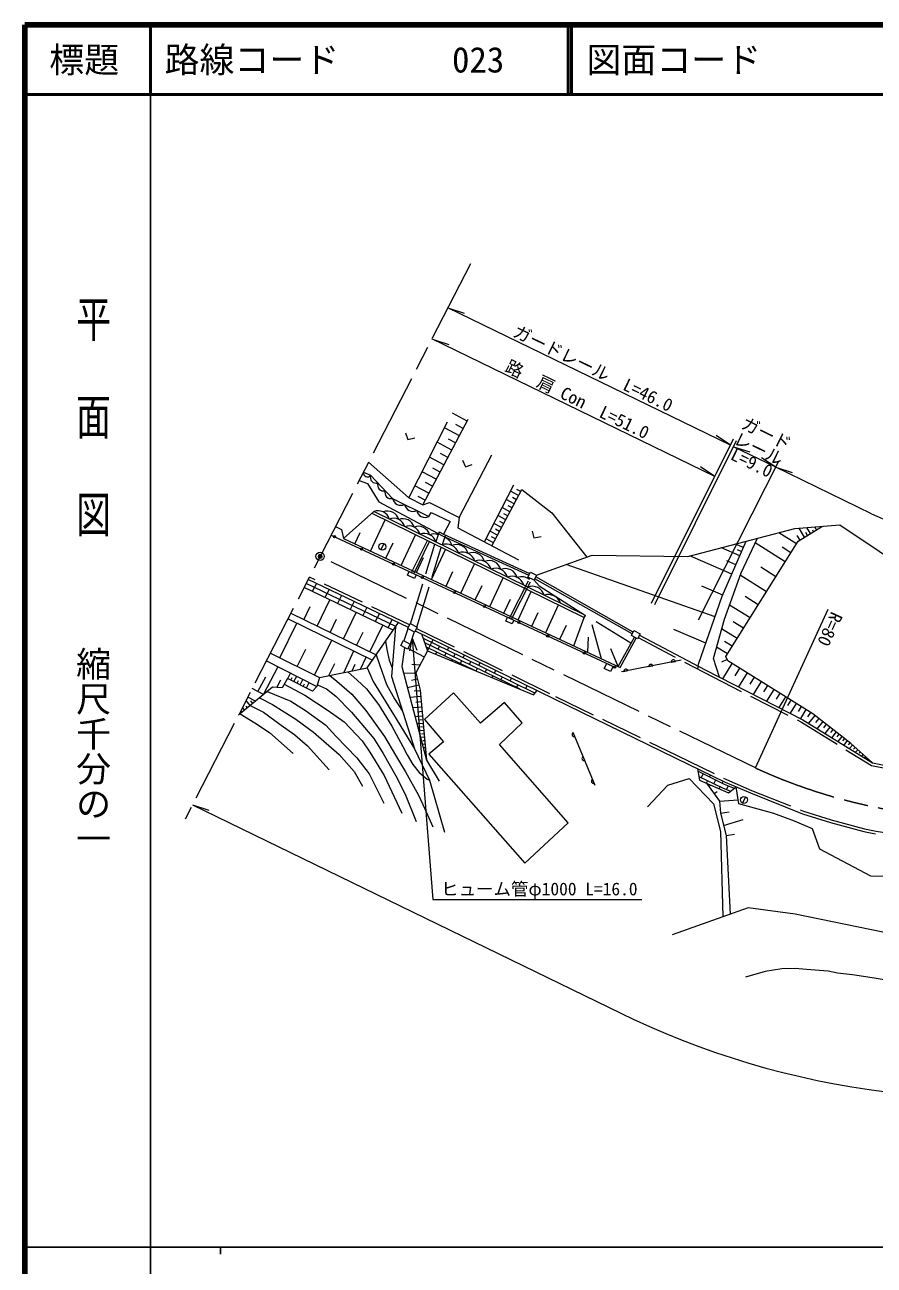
# Model space of a CAD drawing. Units: millimetres, scale not verified. Extents: x 40000 to 680000, y 20000 to 380000.
# Drawn here: x 40000 to 161561, y 202409 to 380000 of the extents above; entities that cross this region are included whole.
import ezdxf
from ezdxf.enums import TextEntityAlignment as Align

# ---------------------------------------------------------------- set-up
doc = ezdxf.new("R2010")
doc.units = ezdxf.units.MM
doc.header["$LTSCALE"] = 1000
doc.header["$PDMODE"] = 32
doc.header["$PDSIZE"] = 500
doc.linetypes.add('CHAIN', pattern=[18.5, 12, -1.5, 3.5, -1.5])
doc.linetypes.add('DASHED', pattern=[7.5, 6, -1.5])
for name, color, linetype, lineweight in [('M-BGD', 7, 'Continuous', 13), ('M-BMK', 2, 'CHAIN', 13), ('M-BMK-SRVR', 3, 'Continuous', 13), ('M-STR-HTXT', 7, 'Continuous', 13), ('M-TTL', 2, 'Continuous', 140), ('M-TTL-BAND', 7, 'Continuous', 25), ('M-TTL-LINE', 7, 'Continuous', 50)]:
    doc.layers.add(name, color=color, linetype=linetype, lineweight=lineweight)
doc.layers.add('M-OTRS', color=6, linetype='Continuous')
doc.layers.add('M-TTL-TXT', color=7, linetype='Continuous')
doc.styles.add('@ＭＳ ゴシック', font='')
doc.styles.add('ＭＳ ゴシック', font='')
doc.styles.get('@ＭＳ ゴシック').set_extended_font_data('@MS Gothic')
doc.styles.get('ＭＳ ゴシック').set_extended_font_data('MS Gothic')

msp = doc.modelspace()

# ---------------------------------------------------------------- hatches: boundary and pattern name
at = {"layer": 'M-BGD'}
for points in [[(84467, 306650, -0.41421), (84268, 306578, -0.41421), (84195, 306777, -1)], [(88316, 304856, -0.41421), (88117, 304783, -0.41421), (88044, 304983, -1)], [(92895, 302721, -0.41421), (92695, 302649, -0.41421), (92623, 302848, -1)], [(97019, 300798, -0.41421), (96820, 300726, -0.41421), (96748, 300925, -1)], [(101622, 298653, -0.41421), (101423, 298580, -0.41421), (101350, 298779, -1)], [(105919, 296649, -0.41421), (105720, 296577, -0.41421), (105647, 296776, -1)], [(110842, 294354, -0.41421), (110643, 294282, -0.41421), (110571, 294481, -1)], [(114970, 292430, -0.41421), (114771, 292357, -0.41421), (114698, 292557, -1)], [(120214, 289985, -0.41421), (120015, 289913, -0.41421), (119942, 290112, -1)], [(124560, 287959, -0.41421), (124361, 287887, -0.41421), (124288, 288086, -1)]]:
    msp.add_hatch(color=256, dxfattribs=at).paths.add_polyline_path(points)

# ---------------------------------------------------------------- linework, layer by layer
for p, q in [((96942, 311276), (103449, 323519)), ((103315, 323268), (101212, 324386)), ((94980, 312275), (100481, 323154)), ((102197, 321164), (100137, 322260)), ((102756, 322216), (101704, 322775)), ((101102, 319104), (98999, 320222)), ((101650, 320134), (100619, 320682)), ((99984, 317000), (97923, 318095)), ((100543, 318052), (99491, 318611)), ((102144, 309469), (106859, 318423)), ((99437, 315970), (98406, 316517)), ((98889, 314939), (96870, 316012)), ((98353, 313930), (97343, 314466)), ((97816, 312920), (95838, 313972)), ((105778, 305976), (109976, 314137)), ((110673, 312590), (109503, 313217)), ((110987, 313175), (110402, 313489)), ((97291, 311932), (96302, 312457)), ((109430, 310269), (108298, 310875)), ((110046, 311420), (108896, 312036)), ((109738, 310845), (109163, 311153)), ((110360, 312005), (109775, 312318)), ((89487, 304643), (91578, 309132)), ((108824, 309137), (107711, 309734)), ((109127, 309703), (108561, 310006)), ((87242, 305688), (88004, 307324)), ((107641, 306930), (106565, 307507)), ((108228, 308024), (107133, 308611)), ((107934, 307477), (107387, 307770)), ((108526, 308581), (107969, 308879)), ((150444, 305677), (147894, 307277)), ((151603, 306624), (150802, 307927)), ((152036, 306889), (151770, 307322)), ((152468, 307155), (151936, 308020)), ((152894, 307417), (152761, 307633)), ((153320, 307679), (153054, 308111)), ((83831, 306947), (124424, 288023)), ((91397, 305728), (90947, 304835)), ((91686, 303619), (92709, 305817)), ((93884, 302595), (95932, 306992)), ((107065, 305854), (106006, 306421)), ((107353, 306392), (106815, 306680)), ((142859, 305149), (141694, 305657)), ((148845, 303127), (144542, 305826)), ((150952, 306223), (150551, 306874)), ((96037, 301592), (97040, 303746)), ((98190, 300590), (100196, 304896)), ((141198, 301338), (135189, 303957)), ((142351, 303984), (139705, 305137)), ((142605, 304566), (142022, 304820)), ((149644, 304402), (148369, 305202)), ((102408, 298625), (104372, 302843)), ((138794, 295245), (117472, 302707)), ((141774, 302661), (140451, 303237)), ((147495, 300976), (145344, 302326)), ((94892, 293731), (80556, 300571)), ((100299, 299607), (101281, 301716)), ((106539, 296702), (108463, 300832)), ((126931, 292784), (112998, 300692)), ((127069, 293050), (113137, 300959)), ((146146, 298825), (142393, 301179)), ((92724, 293325), (79961, 299414)), ((93097, 293867), (80258, 299992)), ((81729, 300011), (81135, 298854)), ((83535, 299149), (82941, 297992)), ((104473, 297664), (105435, 299729)), ((110585, 294818), (112469, 298863)), ((139888, 298333), (136884, 299643)), ((79953, 294827), (80863, 296697)), ((81823, 293916), (83644, 297657)), ((85341, 298288), (84747, 297131)), ((87147, 297426), (86553, 296269)), ((108562, 295760), (109504, 297782)), ((114547, 292972), (116392, 296935)), ((143792, 295073), (140847, 296920)), ((144969, 296949), (143093, 298126)), ((77671, 294955), (89769, 289031)), ((78075, 295741), (90293, 289792)), ((83708, 292999), (84626, 294884)), ((85593, 292081), (87429, 295851)), ((88953, 296565), (88359, 295408)), ((90759, 295703), (90165, 294546)), ((92565, 294842), (91970, 293685)), ((112566, 293895), (113488, 295876)), ((118593, 291088), (120068, 295128)), ((76487, 289378), (78953, 294327)), ((87494, 291155), (88419, 293056)), ((89394, 290230), (91245, 294031)), ((116570, 292030), (117512, 294053)), ((122555, 289243), (121211, 294093)), ((126754, 291468), (121757, 294543)), ((137479, 291489), (132886, 293422)), ((141945, 292128), (139733, 293515)), ((142868, 293600), (141396, 294524)), ((81471, 286895), (83954, 291879)), ((97652, 290366), (98437, 291974)), ((120574, 290165), (120664, 292345)), ((124925, 288139), (127235, 292344)), ((141251, 291022), (140145, 291716)), ((78979, 288136), (80220, 290628)), ((85634, 287243), (87079, 290348)), ((88028, 287727), (88856, 289478)), ((97182, 289483), (94847, 290727)), ((98809, 289886), (98968, 290213)), ((99166, 290617), (99363, 291022)), ((100092, 289665), (100289, 290069)), ((100486, 290474), (100684, 290878)), ((101413, 289522), (101610, 289926)), ((102733, 289378), (102931, 289783)), ((124912, 288145), (123862, 290665)), ((140558, 289916), (139009, 290888)), ((74176, 284110), (76246, 288108)), ((74591, 288961), (81791, 285250)), ((83519, 286816), (84361, 288570)), ((86831, 287485), (87283, 288447)), ((96560, 288316), (95381, 288419)), ((101123, 288927), (101216, 289117)), ((102339, 288569), (102536, 288973)), ((103437, 287968), (103461, 288018)), ((103658, 288423), (103856, 288827)), ((104053, 289232), (104054, 289235)), ((104594, 287489), (104780, 287872)), ((104978, 288276), (105175, 288681)), ((105903, 287321), (106100, 287726)), ((106297, 288130), (106301, 288139)), ((133934, 289018), (125374, 287351)), ((129284, 288113), (129899, 288232)), ((132502, 288739), (133116, 288859)), ((140527, 289110), (139692, 288739)), ((141210, 288546), (139861, 286373)), ((142297, 287871), (141622, 286785)), ((73337, 284541), (74501, 286623)), ((76065, 285106), (76631, 286222)), ((77623, 286410), (78021, 287193)), ((78068, 286184), (78266, 286573)), ((78514, 285957), (78910, 286735)), ((78960, 285731), (79156, 286117)), ((79406, 285504), (79799, 286277)), ((95997, 287141), (94210, 287195)), ((96195, 286306), (95360, 286109)), ((106907, 286530), (107025, 286771)), ((107222, 287175), (107419, 287580)), ((108147, 286220), (108344, 286625)), ((109466, 286074), (109664, 286478)), ((125707, 287416), (126321, 287536)), ((143383, 287196), (142146, 285205)), ((144379, 286578), (143760, 285582)), ((145374, 285959), (144241, 284134)), ((74176, 284110), (72533, 284954)), ((79852, 285278), (80047, 285662)), ((80297, 285051), (80687, 285819)), ((96393, 285472), (94763, 285086)), ((96574, 284655), (95741, 284579)), ((109221, 285571), (109269, 285669)), ((110391, 285119), (110589, 285523)), ((111711, 284973), (111919, 285399)), ((146287, 285392), (145720, 284480)), ((147199, 284826), (146160, 283153)), ((148036, 284306), (147516, 283470)), ((72245, 282530), (71657, 283249)), ((71858, 282214), (71664, 282451)), ((73019, 283163), (71907, 283735)), ((72632, 282847), (72338, 283206)), ((96651, 283822), (95131, 283682)), ((96720, 283062), (95961, 282992)), ((148871, 283786), (147915, 282256)), ((149636, 283307), (149158, 282543)), ((150401, 282829), (149527, 281432)), ((151100, 282392), (150663, 281693)), ((71084, 281580), (71012, 281669)), ((71471, 281897), (71159, 282279)), ((96790, 282302), (95524, 282186)), ((96906, 281036), (95851, 280939)), ((96848, 281669), (96215, 281611)), ((151798, 281955), (151000, 280679)), ((152436, 281556), (152037, 280918)), ((153055, 281129), (152170, 279993)), ((153623, 280687), (153181, 280118)), ((97003, 279981), (96123, 279900)), ((97094, 278985), (96380, 278919)), ((96955, 280508), (96427, 280460)), ((97049, 279483), (96609, 279442)), ((154192, 280244), (153403, 279232)), ((154698, 279850), (154304, 279344)), ((155204, 279456), (154502, 278554)), ((155655, 279105), (155304, 278653)), ((97186, 277989), (96638, 277939)), ((97140, 278487), (96783, 278454)), ((97231, 277491), (96957, 277466)), ((118442, 278743), (121576, 271150)), ((118709, 278098), (118470, 278676)), ((156106, 278753), (155480, 277949)), ((156508, 278440), (156195, 278038)), ((156910, 278127), (156353, 277411)), ((157305, 277820), (157026, 277462)), ((157699, 277513), (157208, 276883)), ((158094, 277206), (157848, 276891)), ((97277, 276993), (96895, 276958)), ((97323, 276495), (97132, 276478)), ((97368, 275997), (97152, 275977)), ((97414, 275499), (97306, 275489)), ((158475, 276883), (158026, 276378)), ((158848, 276550), (158624, 276298)), ((159222, 276218), (158890, 275845)), ((159595, 275885), (159429, 275699)), ((159969, 275553), (159754, 275312)), ((120128, 274657), (119890, 275236)), ((160342, 275220), (160235, 275100)), ((160716, 274888), (160618, 274778)), ((161089, 274555), (161040, 274501)), ((121480, 271380), (121242, 271959)), ((136834, 272225), (137097, 272764)), ((137560, 271433), (137732, 271786)), ((137996, 272325), (138128, 272594)), ((138631, 271346), (138894, 271885)), ((139793, 271446), (139924, 271716)), ((137879, 270995), (138133, 271179)), ((138661, 269920), (139070, 270217)), ((139389, 270621), (139529, 270907)), ((140442, 270497), (140705, 271037)), ((139432, 268841), (142083, 269028)), ((143148, 269467), (142698, 268574)), ((139553, 267132), (140808, 267320)), ((140007, 265366), (142795, 266234)), ((140371, 263949), (141546, 264144))]:
    msp.add_line(p, q, dxfattribs=at)
at = {"layer": 'M-BGD', "linetype": 'DASHED'}
for p, q in [((85597, 306454), (89956, 310320)), ((99301, 307421), (98803, 305971)), ((95206, 294244), (98699, 305632)), ((95363, 301575), (97618, 306163)), ((95686, 301416), (97941, 306004)), ((100200, 306960), (99708, 305526)), ((96108, 293775), (99608, 305185)), ((95077, 294086), (80733, 300929)), ((109391, 295031), (112306, 300770)), ((109663, 294904), (112572, 300632)), ((94840, 293533), (94244, 291807)), ((95737, 293067), (95141, 291340))]:
    msp.add_line(p, q, dxfattribs=at)
at = {"layer": 'M-BGD'}
for points in [[(94486, 321567), (94839, 320604), (95824, 320889)], [(89190, 317378), (94911, 312310), (96942, 311276), (97930, 311616), (102144, 309469), (101951, 307988), (110664, 303407)], [(102655, 317653), (103067, 316713), (104032, 317060)], [(87848, 314765), (89031, 314318), (90654, 311714), (99801, 306813), (112126, 301183)], [(88450, 315938), (89482, 315497), (92615, 312193), (97820, 309604), (98177, 310175), (100871, 308870), (99934, 307081)], [(106833, 305421), (111145, 313472), (115432, 310118), (120433, 303778)], [(89673, 310069), (120068, 295128), (120222, 295442), (89956, 310320)], [(84452, 308155), (85306, 307729), (85597, 306454), (125189, 287997), (127501, 292206)], [(99301, 307421), (99934, 307081), (112251, 301456)], [(112611, 307523), (112869, 306531), (113878, 306720)], [(113252, 301180), (121183, 304049), (134869, 303873), (150185, 307876), (156666, 308408), (167884, 300861), (172218, 296022), (172709, 290817), (180087, 283086), (182360, 278906), (184133, 274213), (180876, 273886), (175526, 273665), (170830, 273606), (168773, 273140)], [(161337, 274335), (158238, 277093), (152794, 281333), (148579, 283968), (140612, 288918), (140330, 289554), (150682, 306057), (154171, 308203)], [(127980, 292633), (137364, 287650), (151339, 280505), (161337, 274335), (164682, 273673), (168956, 273116), (171978, 272782), (178172, 272584), (184497, 272706), (191252, 273339), (197661, 274396), (205613, 275896), (214809, 278049), (227100, 280973), (239330, 284261), (269235, 292598), (289671, 298361), (305256, 302748), (312077, 304614), (317289, 306094), (320814, 306827), (320895, 306436)], [(136314, 287754), (136412, 288439), (139820, 298176), (143258, 306066)], [(139427, 286595), (138557, 289248), (140120, 294917), (142531, 301558), (144851, 306482)], [(112883, 300471), (113617, 299674), (120222, 295442)], [(75148, 290045), (82173, 286545), (89008, 287924), (93471, 294409)], [(93050, 293798), (92471, 286704), (95775, 276326)], [(95870, 293226), (102776, 289858), (115762, 283486), (133080, 275062), (140238, 271562), (143839, 270025), (151292, 267050), (155301, 265803), (160087, 264507), (161766, 264169)], [(91638, 291746), (91796, 290577), (92148, 289047), (92572, 287936)], [(96779, 292782), (97652, 290366), (112811, 284083), (113324, 284682)], [(96999, 292175), (102578, 289454), (113022, 284329)], [(97218, 291567), (102380, 289050), (110826, 284906)], [(90293, 289792), (90781, 288409), (91764, 285564), (92902, 283474), (94059, 281716)], [(94322, 290861), (93969, 288117), (97487, 274698)], [(97652, 290366), (95978, 287224), (96567, 284734), (97487, 274698), (99278, 271708)], [(97438, 290959), (102182, 288646), (104249, 287631)], [(89008, 287924), (89850, 285981), (92780, 281261), (95775, 276326), (97911, 271875), (100086, 264408)], [(82173, 286545), (81791, 285250), (81189, 284598), (77615, 286414), (76821, 285055), (75445, 285149), (70593, 281178)], [(83672, 286847), (84675, 286003), (86809, 284188), (88786, 281823), (91498, 278085), (93066, 275436), (94490, 273038), (96357, 269701), (97248, 267746), (98390, 265166)], [(86218, 287361), (87542, 286177), (88886, 284933), (90626, 282689), (92547, 279560), (94096, 276661), (94710, 275475), (95541, 274078), (96451, 272972), (97574, 271980), (97911, 271875)], [(74702, 284541), (78064, 283165), (80155, 281809), (83071, 279712), (84532, 278174), (87506, 275071), (89261, 272742), (91379, 268552)], [(77132, 285587), (80057, 284035), (83399, 281833), (85697, 280200), (88290, 277492), (89391, 275875), (91446, 272514), (93939, 267118)], [(81872, 285525), (83167, 284944), (84521, 283862), (86741, 281601), (89948, 277810), (91279, 275681), (93090, 272466), (94422, 269854), (95996, 265916)], [(72238, 282524), (74143, 281597), (76704, 279715), (78653, 278343), (80472, 276790), (83557, 273320)], [(73611, 283648), (75460, 282671), (78804, 280578), (81321, 278747), (84999, 275515), (87155, 273074), (88313, 270995)], [(70831, 281373), (72936, 280059), (75032, 278693), (78417, 275691)], [(136286, 273495), (136577, 271870), (140711, 270034), (141785, 270902)], [(129122, 268047), (132029, 271118), (135080, 272097), (138554, 268458), (139578, 264509), (139908, 252307)], [(136351, 273129), (140113, 271289), (141521, 270688)], [(136483, 272397), (139863, 270744), (140993, 270262)], [(137551, 271437), (139431, 268861), (139553, 267132), (140371, 263949), (140971, 252686)], [(195510, 264951), (194698, 264324), (187558, 261967), (183674, 261239), (169418, 258066), (161093, 258127), (153772, 261983), (152713, 264875), (150177, 265975), (147205, 267073), (142171, 268480), (141785, 270902)], [(209222, 268553), (204811, 263118), (203377, 261249), (200230, 258140), (196035, 254750), (192864, 252626), (187896, 249941), (183684, 248154), (179837, 246858), (178441, 246791), (175549, 247478), (162813, 250097), (150275, 252672), (143518, 253596), (132630, 249707)], [(215682, 265997), (213942, 264235), (208389, 257803), (205984, 255005), (204066, 253169), (202024, 251281), (199255, 249261), (195556, 246750), (191684, 244624), (189822, 243762), (188060, 243112), (185540, 242762), (180876, 242235), (172978, 242140), (165252, 242898), (161260, 243551), (158466, 244000), (156291, 244240), (154995, 244517), (151892, 244759), (150239, 244889), (148362, 244847), (145953, 244450), (143155, 243640)]]:
    msp.add_lwpolyline(points, dxfattribs=at)
for points in [[(95026, 301728), (96023, 301263), (95769, 300719), (94772, 301184)], [(112365, 301642), (113252, 301180), (112883, 300471), (111996, 300932)], [(109074, 295179), (109980, 294756), (109727, 294212), (108820, 294635)], [(95169, 294264), (96145, 293756), (95776, 293046), (94800, 293554)], [(127185, 293272), (128072, 292811), (127703, 292101), (126816, 292562)], [(94185, 291838), (95161, 291330), (94792, 290620), (93816, 291128)], [(123275, 288558), (124181, 288136), (123843, 287411), (122937, 287833)], [(97184, 280550), (99925, 277354), (97832, 275559), (111548, 259976), (117750, 265744), (107944, 276960), (111180, 280046), (108651, 282972), (105236, 280022), (101363, 284334)]]:
    msp.add_lwpolyline(points, close=True, dxfattribs=at)
at = {"layer": 'M-BGD', "linetype": 'DASHED'}
for points in [[(96054, 293581), (102951, 290218), (115938, 283845), (133255, 275422), (140404, 271926), (143991, 270395), (151426, 267427), (155413, 266187), (160179, 264896), (161838, 264563), (166475, 263803), (169714, 263403), (172970, 263193), (179344, 263013), (183585, 263347), (192267, 264581), (199673, 266366), (226304, 273622), (229139, 274406)], [(127795, 292278), (137179, 287295), (151143, 280156), (161188, 273956), (164617, 273278), (168908, 272719), (171950, 272383), (178169, 272184), (184519, 272307), (191303, 272942), (197731, 274002), (205696, 275505), (214901, 277660), (227198, 280585)]]:
    msp.add_lwpolyline(points, dxfattribs=at)
at = {"layer": 'M-BGD'}
for centre, radius in [((84331, 306713), 150), ((91172, 305282), 500), ((88180, 304919), 150), ((92759, 302785), 150), ((96883, 300862), 150), ((101486, 298716), 150), ((105783, 296713), 150), ((110706, 294418), 150), ((114834, 292493), 150), ((120078, 290049), 150), ((124424, 288023), 150), ((142923, 269021), 500)]:
    msp.add_circle(centre, radius, dxfattribs=at)
for centre, radius, start, end in [((89030, 315867), 584, 173.06105, 320.69383), ((90310, 315236), 868, 162.47589, 284.47859), ((91354, 314135), 868, 162.47589, 284.47859), ((92398, 313033), 868, 162.47589, 284.47859), ((93811, 312423), 1218, 190.85797, 296.24299), ((95546, 311560), 1218, 190.85797, 296.24299), ((90561, 308758), 1675, 16.44001, 111.2063), ((91906, 308700), 1675, 16.44001, 111.2063), ((92773, 307671), 1675, 16.44001, 111.2063), ((94118, 307613), 1675, 16.44001, 111.2063), ((97281, 310697), 1218, 190.85797, 296.24299), ((94985, 306584), 1675, 16.44001, 111.2063), ((96330, 306526), 1675, 16.44001, 111.2063), ((97197, 305497), 1675, 16.44001, 111.2063), ((98542, 305438), 1675, 68.49941, 111.2063), ((100348, 303876), 1770, 16.44001, 111.2063), ((99431, 304963), 1770, 16.44001, 68.49941), ((101769, 303814), 1770, 16.44001, 111.2063), ((102686, 302727), 1770, 16.44001, 111.2063), ((104107, 302665), 1770, 16.44001, 111.2063), ((105023, 301578), 1770, 16.44001, 111.2063), ((106444, 301516), 1770, 16.44001, 111.2063), ((107361, 300429), 1770, 16.44001, 111.2063), ((108782, 300367), 1770, 16.44001, 111.2063), ((109699, 299279), 1770, 16.44001, 111.2063), ((111120, 299218), 1770, 51.51824, 111.2063), ((112631, 297838), 1770, 16.44001, 111.2063), ((114888, 296524), 1899, 20.52414, 107.12217), ((126025, 287422), 318, 20.91067, 181.1284), ((129602, 288119), 318, 20.91067, 181.1284), ((132819, 288746), 318, 20.91067, 181.1284), ((118640, 278408), 318, 122.31338, 282.53111), ((120059, 274967), 318, 122.31338, 282.53111), ((121411, 271690), 318, 122.31338, 282.53111)]:
    msp.add_arc(centre, radius, start, end, dxfattribs=at)
at = {"layer": 'M-BMK'}
for p, q in [((103787, 345791), (62941, 266283)), ((144557, 273602), (82265, 303898))]:
    msp.add_line(p, q, dxfattribs=at)
msp.add_arc((177820, 346359), 80000, 245.43096, 283.56378, dxfattribs=at)
at = {"layer": 'M-BMK-SRVR'}
msp.add_circle((82265, 303898), 600, dxfattribs=at)
at = {"layer": 'M-OTRS'}
msp.add_point((82265, 303898), dxfattribs=at)
msp.add_point((82265, 303898), dxfattribs=at)
at = {"layer": 'M-STR-HTXT'}
for p, q in [((140974, 319816), (100548, 339486)), ((100548, 339486), (102883, 338730)), ((138748, 315347), (98262, 335038)), ((98361, 334990), (100697, 334234)), ((129711, 297212), (141420, 320711)), ((130159, 296989), (141870, 320492)), ((140974, 319816), (138937, 321187)), ((147485, 316648), (141424, 319597)), ((141424, 319597), (143759, 318841)), ((147485, 316648), (145448, 318019)), ((136421, 294800), (147937, 317540)), ((138748, 315347), (136711, 316718)), ((161189, 309980), (147485, 316648)), ((147485, 316648), (149820, 315892)), ((144557, 273602), (154952, 296338)), ((95439, 292204), (95043, 290367)), ((95439, 292204), (98414, 254759)), ((95439, 292204), (96120, 290452)), ((63982, 268310), (127062, 237631)), ((63982, 268310), (66318, 267554)), ((98414, 254759), (128329, 254759))]:
    msp.add_line(p, q, dxfattribs=at)
for centre, radius, start, end in [((177820, 346359), 40000, 245.43096, 283.56378), ((177825, 346291), 119933, 244.95944, 283.56914)]:
    msp.add_arc(centre, radius, start, end, dxfattribs=at)
at = {"layer": 'M-TTL'}
for p, q in [((40000, 380000), (40000, 20000)), ((680000, 380000), (40000, 380000))]:
    msp.add_line(p, q, dxfattribs=at)
at = {"layer": 'M-TTL-BAND'}
for p, q in [((58000, 370000), (58000, 20000)), ((40000, 205000), (579000, 205000)), ((68000, 205000), (68000, 204000))]:
    msp.add_line(p, q, dxfattribs=at)
at = {"layer": 'M-TTL-LINE'}
for p, q in [((58000, 380000), (58000, 370000)), ((117750, 380000), (117750, 370000)), ((118250, 380000), (118250, 370000)), ((40000, 370000), (680000, 370000))]:
    msp.add_line(p, q, dxfattribs=at)

# ---------------------------------------------------------------- texts
at = {"layer": 'M-STR-HTXT', "style": 'ＭＳ ゴシック'}
for s, rotation, p in [('ガードレール\u3000L=46.0', 334.054, (120693, 329512)), ('路\u3000肩 Con\u3000L=51.0', 334.064, (118437, 325053)), ('ガード', 334.054, (145500, 320182)), ('レール', 334.054, (144386, 317983))]:
    msp.add_text(s, height=1833, rotation=rotation, dxfattribs=at).set_placement(p, align=Align.BOTTOM_CENTER)
msp.add_text('L=9.0', height=1833, rotation=334.054, dxfattribs=at).set_placement((144454, 318123), align=Align.TOP_CENTER)
msp.add_text('R=80', height=1833, rotation=245.431, dxfattribs=at).set_placement((154952, 296338), align=Align.BOTTOM_LEFT)
msp.add_text('ヒューム管φ1000 L=16.0', height=1833, dxfattribs=at).set_placement((99579, 254809), align=Align.BOTTOM_LEFT)
at = {"layer": 'M-TTL-BAND', "style": '@ＭＳ ゴシック', "width": 1.4}
msp.add_text('平  面  図', height=3666, rotation=270, dxfattribs=at).set_placement((49777, 306475), align=Align.MIDDLE_RIGHT)
at = {"layer": 'M-TTL-BAND', "style": '@ＭＳ ゴシック'}
msp.add_text('縮尺千分の一', height=3666, rotation=270, dxfattribs=at).set_placement((49777, 261030), align=Align.MIDDLE_RIGHT)
at = {"layer": 'M-TTL-TXT', "style": 'ＭＳ ゴシック'}
msp.add_text('標題', height=3666, dxfattribs=at).set_placement((48500, 375000), align=Align.MIDDLE_CENTER)
for s, p in [('路線コード', (60000, 375000)), ('023', (101142, 375000)), ('図面コード', (120380, 375000))]:
    msp.add_text(s, height=3666, dxfattribs=at).set_placement(p, align=Align.MIDDLE_LEFT)

doc.saveas('drawing.dxf')
